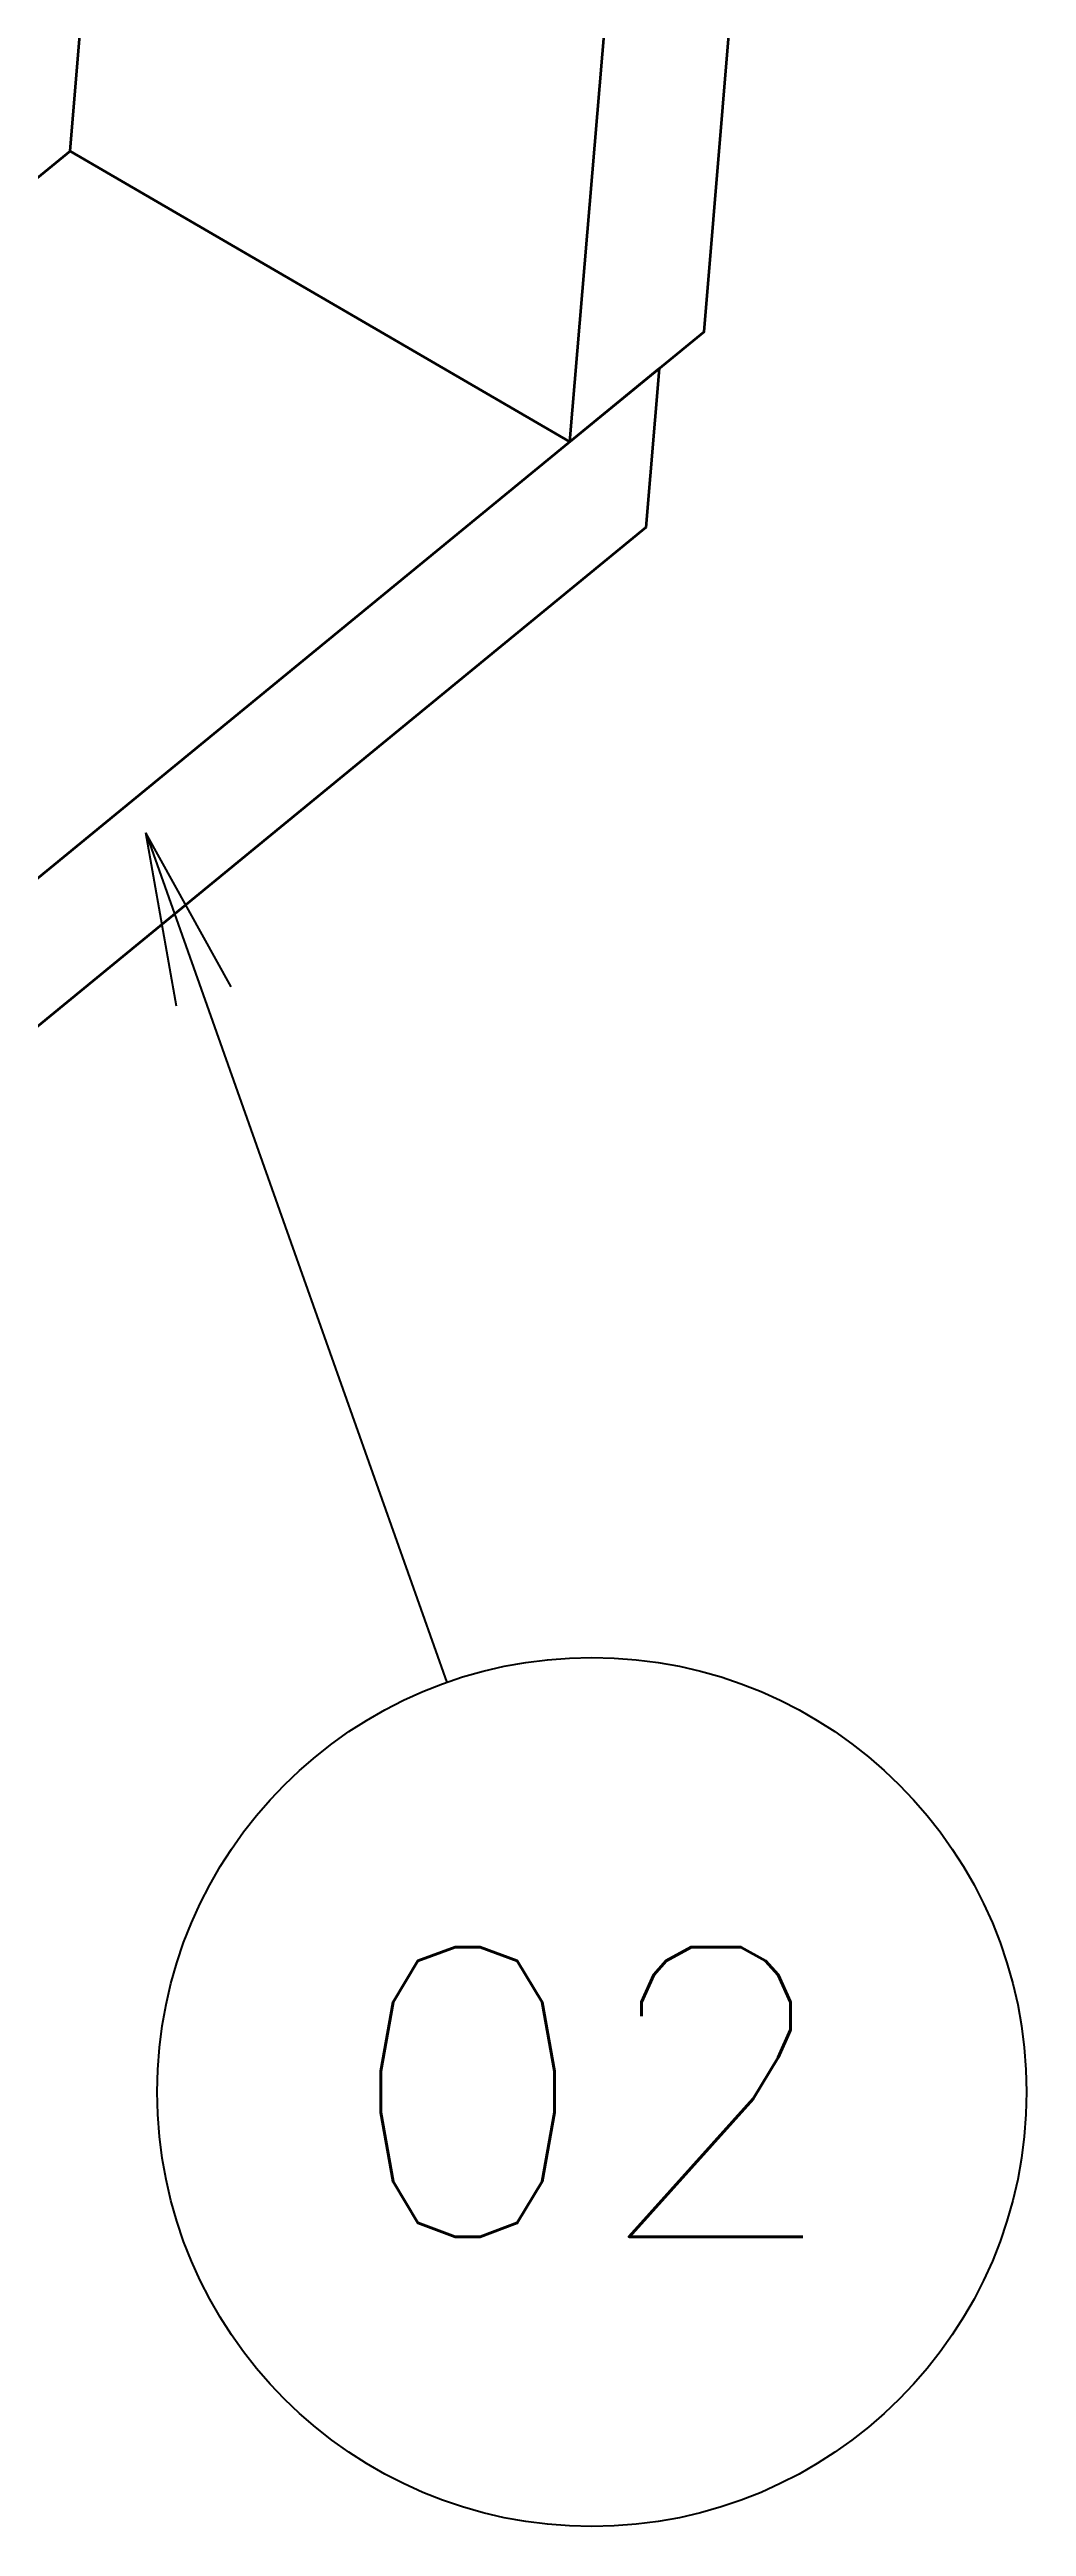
# Model space of a CAD drawing. Header units: millimetres. Extents: x 5606 to 13175, y -3239 to -2051.
# Drawn here: x 6852.4 to 6919.8, y -3017.2 to -2846.2 of the extents above; entities that cross this region are included whole.
import ezdxf
from ezdxf.enums import TextEntityAlignment as Align

# ---------------------------------------------------------------- set-up
doc = ezdxf.new("R2010")
doc.units = ezdxf.units.MM
doc.layers.add('word_dim', color=253, linetype='Continuous')
doc.styles.get("Standard").update_dxf_attribs({"font": 'romans.shx', "bigfont": 'bigfont.shx'})
doc.dimstyles.new('RS1-4', dxfattribs={"dimscale": 4, "dimtxt": 3.5, "dimasz": 3, "dimexe": 1, "dimexo": 0, "dimgap": 1, "dimtad": 3, "dimdsep": 46, "dimtxsty": 'Standard', "dimblk1": 'OPEN', "dimblk2": 'OPEN', "dimsah": 1, "dimcen": 0, "dimclrd": 256, "dimclre": 256, "dimclrt": 3, "dimadec": 0, "dimazin": 0, "dimtfac": 1, "dimtmove": 0, "dimatfit": 3, "dimldrblk": 'OPEN', "dimfxl": 0, "dimtolj": 1, "dimtzin": 0, "dimarcsym": 0})

# ---------------------------------------------------------------- blocks, each defined once
blk = doc.blocks.new('A$C25B35021')
at = {"color": 7, "lineweight": 35}
for p, q in [((-27.58, -216.64), (-19.73, -123.02)), ((-71.34, -204.16), (-64.9, -127.36)), ((-36.84, -224.24), (-28.99, -130.62)), ((-71.34, -204.16), (-126.93, -249.76)), ((-36.84, -224.24), (-71.34, -204.16)), ((-30.67, -219.17), (-114.05, -287.58)), ((-31.59, -230.14), (-114.97, -298.55))]:
    blk.add_line(p, q, dxfattribs=at)
at = {"color": 7, "lineweight": 35, "ltscale": 0.299588}
blk.add_line((-27.58, -216.64), (-36.84, -224.24), dxfattribs=at)
at = {"color": 7, "lineweight": 35, "ltscale": 0.275235}
blk.add_line((-30.67, -219.17), (-31.59, -230.14), dxfattribs=at)
blk = doc.blocks.new('aa1')
for p, q in [((-0.4, 0.0667), (0, 0)), ((0, 0), (-1, 0)), ((-0.4, -0.0667), (0, 0))]:
    blk.add_line(p, q)
blk = doc.blocks.new('aa2')
blk.add_circle((0, 0), 1)
blk = doc.blocks.new('*D269')
at = {"layer": 'DEFPOINTS', "color": 0, "linetype": 'Continuous', "ltscale": 2}
for p in [(6859.02, -2900.29), (6889.8, -2987.23), (6889.8, -2987.23)]:
    blk.add_point(p, dxfattribs=at)
at = {"layer": 'word_dim', "linetype": 'Continuous', "lineweight": -2, "ltscale": 2}
blk.add_line((6869.03, -2928.57), (6879.79, -2958.95), dxfattribs=at)
at = {"layer": 'word_dim', "linetype": 'Continuous', "lineweight": -2, "ltscale": 2, "xscale": 30, "yscale": 30, "zscale": 30}
for name, p, rotation in [('aa1', (6859.02, -2900.29), 109.4931386710244), ('aa2', (6889.8, -2987.23), 289.4931386710244)]:
    blk.add_blockref(name, p, dxfattribs=dict(at, rotation=rotation))
at = {"layer": 'word_dim', "color": 3, "linetype": 'Continuous', "ltscale": 2, "insert": (6874.41, -2943.76), "char_height": 0.000004, "attachment_point": 5, "rotation": 289.4931}
blk.add_mtext('\\A1;92.22', dxfattribs=at)
blk = doc.blocks.new('_Open')
at = {"color": 0, "lineweight": -2}
for p, q in [((-1, 0.1667), (0, 0)), ((-1, -0.1667), (0, 0)), ((0, 0), (-1, 0))]:
    blk.add_line(p, q, dxfattribs=at)
blk = doc.blocks.new('*D281')
at = {"layer": 'DEFPOINTS', "color": 0, "linetype": 'Continuous', "ltscale": 2}
for p in [(6869.03, -2745.27), (6692.13, -2941.49), (6692.13, -2941.49)]:
    blk.add_point(p, dxfattribs=at)
at = {"layer": 'word_dim', "linetype": 'Continuous', "lineweight": -2, "ltscale": 2}
blk.add_line((6848.94, -2767.55), (6712.22, -2919.2), dxfattribs=at)
at = {"layer": 'word_dim', "linetype": 'Continuous', "lineweight": -2, "ltscale": 2, "xscale": 30, "yscale": 30, "zscale": 30}
for name, p, rotation in [('aa1', (6869.03, -2745.27), 47.96449730262332), ('aa2', (6692.13, -2941.49), 227.9644973026234)]:
    blk.add_blockref(name, p, dxfattribs=dict(at, rotation=rotation))
at = {"layer": 'word_dim', "color": 3, "linetype": 'Continuous', "ltscale": 2, "insert": (6780.58, -2843.38), "char_height": 0.000004, "attachment_point": 5, "rotation": 47.9645}
blk.add_mtext('\\A1;264.19', dxfattribs=at)

msp = doc.modelspace()

# ---------------------------------------------------------------- block references
at = {"layer": 'word_dim', "linetype": 'Continuous', "ltscale": 2}
msp.add_blockref('A$C25B35021', (6925.123, -2649.07), dxfattribs=at)

# ---------------------------------------------------------------- texts
at = {"layer": 'word_dim', "color": 3, "linetype": 'Continuous', "ltscale": 2}
msp.add_text('02', height=20, dxfattribs=at).set_placement((6889.796, -2987.227), align=Align.MIDDLE_CENTER)

# ---------------------------------------------------------------- dimensions: what is measured, and where the dimension line sits
for p1, p2, picture, middle in [((6869.028, -2745.268), (6692.131, -2941.486), '*D281', (6780.58, -2843.377)), ((6859.023, -2900.294), (6889.796, -2987.227), '*D269', (6874.41, -2943.761))]:
    dim = msp.add_aligned_dim(p1=p1, p2=p2, distance=0, dimstyle='RS1-4', override={"dimtxt": 1e-06, "dimasz": 7.5, "dimgap": 0, "dimblk1": 'aa1', "dimblk2": 'aa2', "dimse1": 1, "dimse2": 1}, dxfattribs=at)
    dim.commit()
    dim.dimension.update_dxf_attribs({"geometry": picture, "text_midpoint": middle})

doc.saveas('drawing.dxf')
